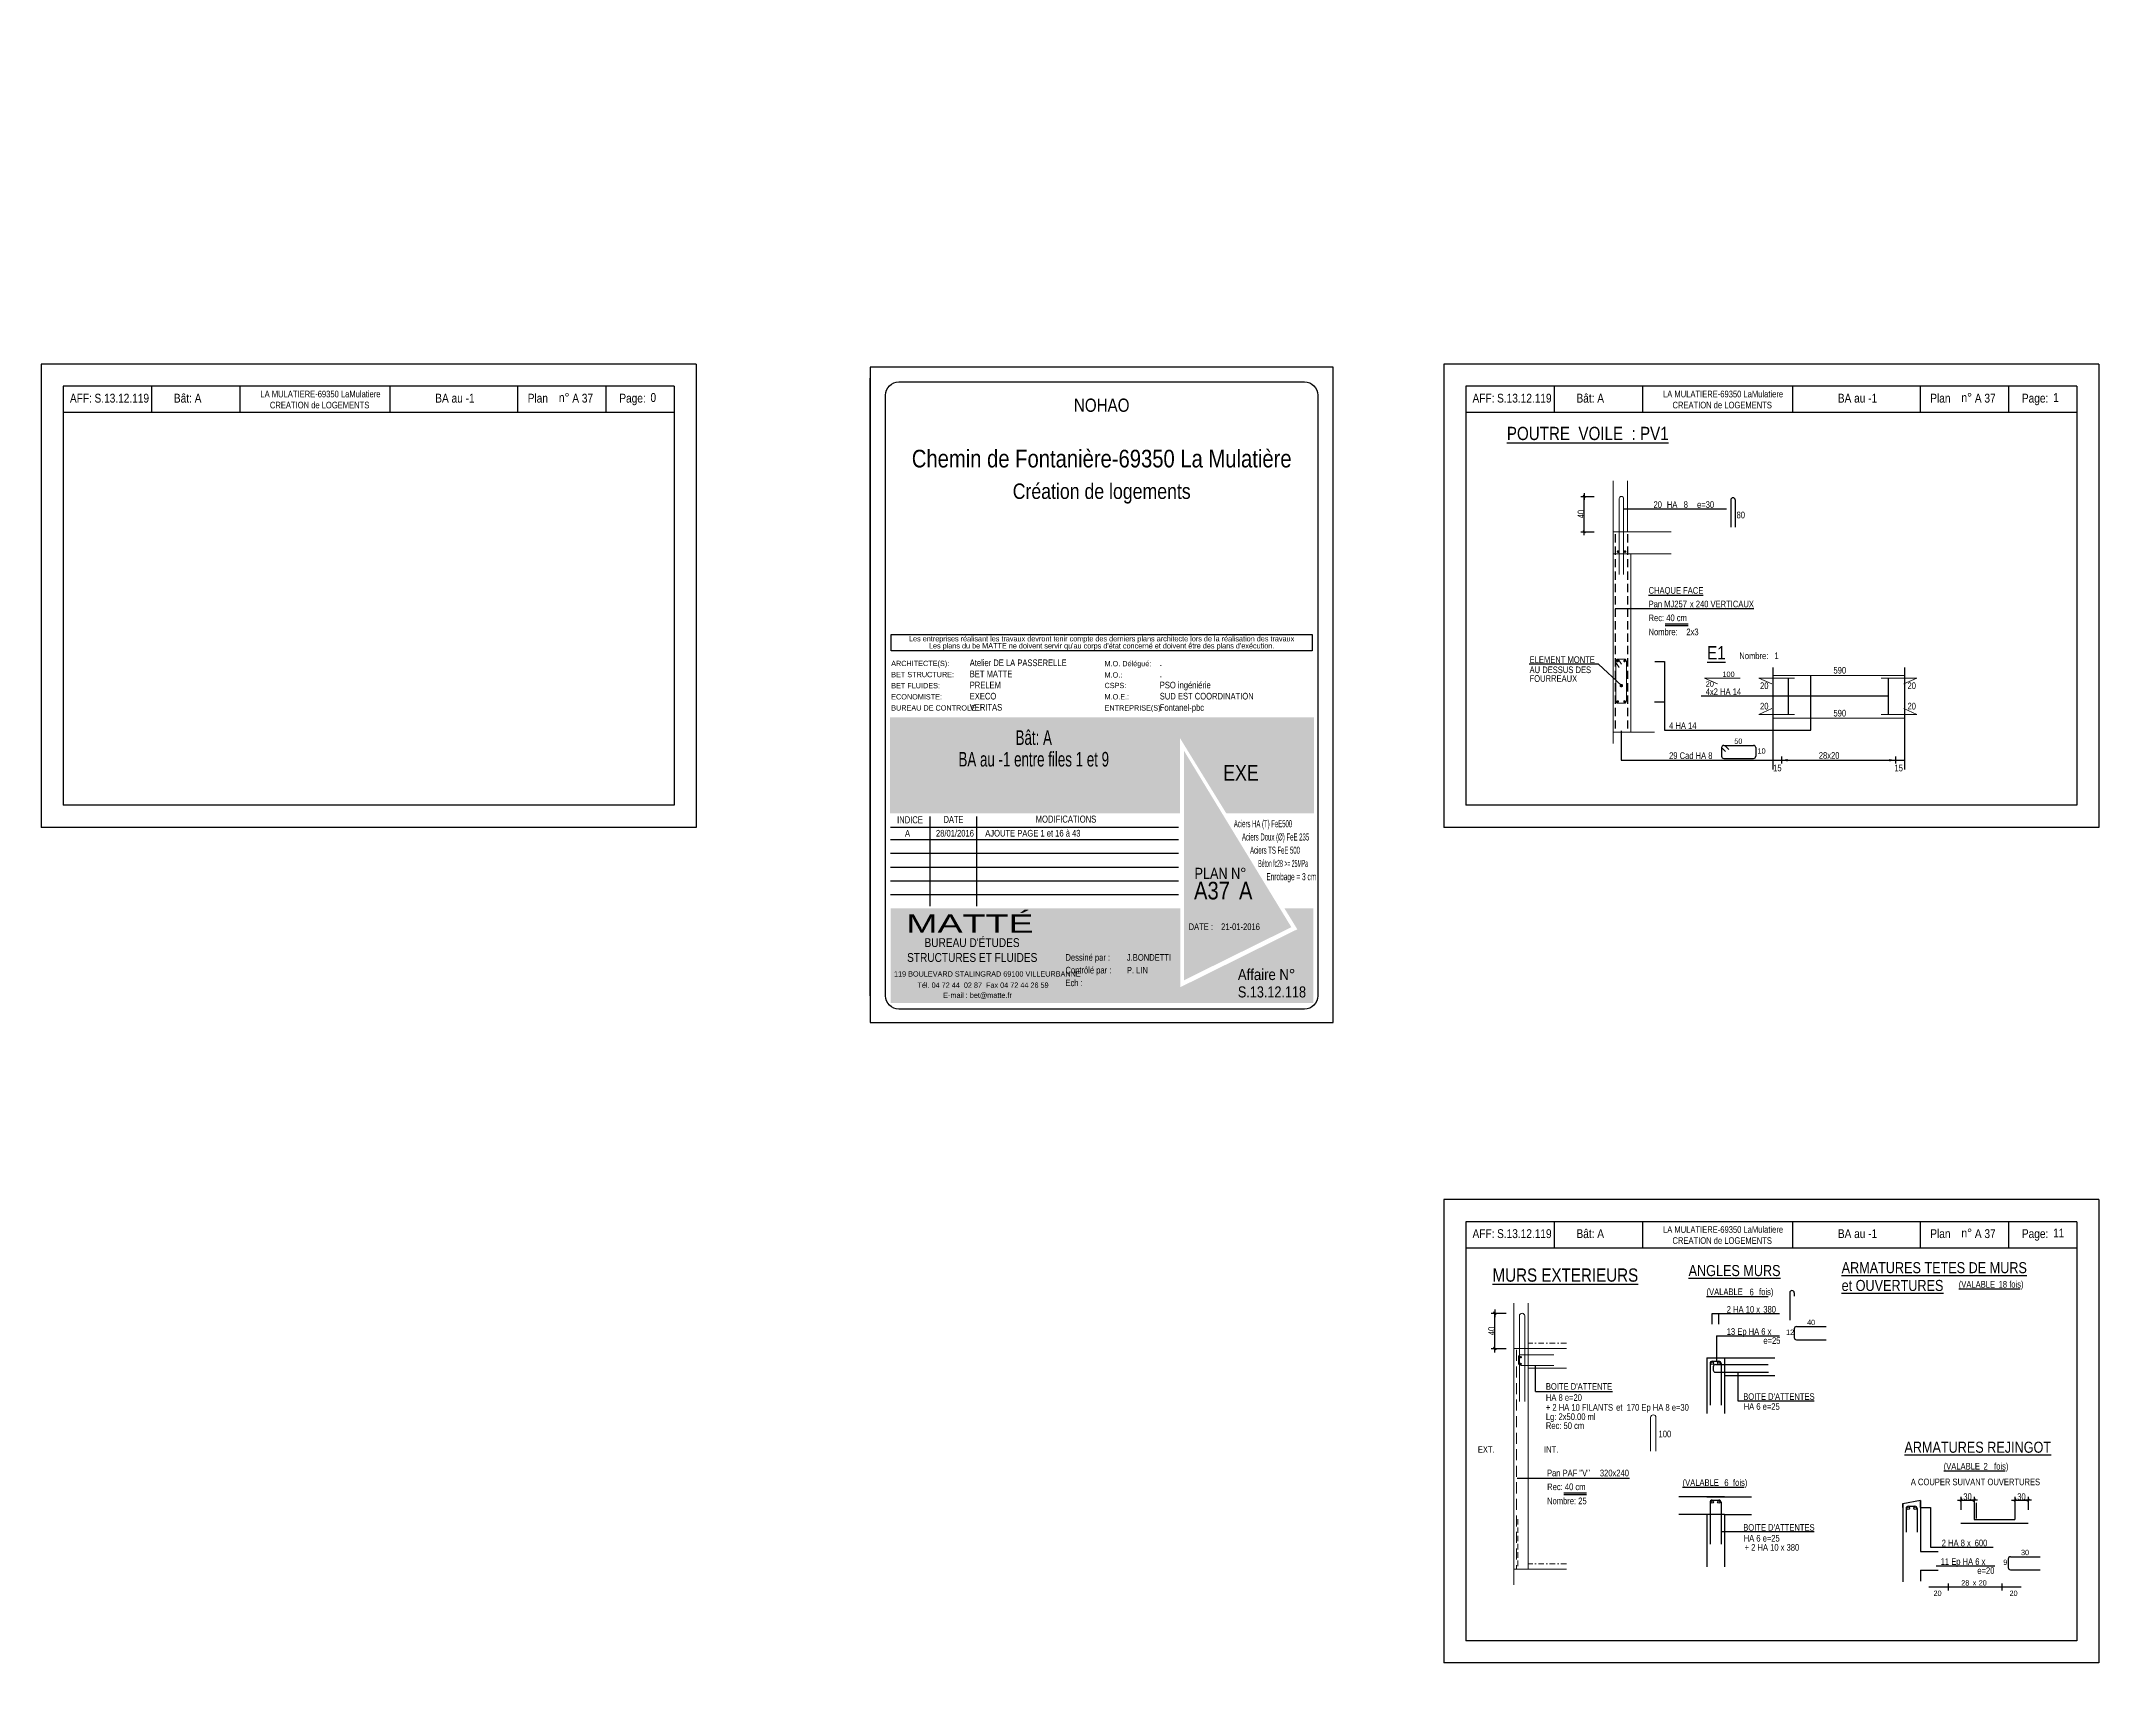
# Model space of a CAD drawing. Header units: metres. Extents: x -9927 to 45032, y -190416 to 12166.
# Drawn here: x -4260 to 405, y -167559 to -163811 of the extents above; entities that cross this region are included whole.
import ezdxf
from ezdxf.enums import TextEntityAlignment as Align

# ---------------------------------------------------------------- set-up
doc = ezdxf.new("R2010")
doc.units = ezdxf.units.M
doc.header["$PDMODE"] = 65
doc.linetypes.add('CACHE2', pattern=[0.1875, 0.125, -0.0625])
doc.linetypes.add('TIRETPT2', pattern=[12.7, 6.35, -3.175, 0, -3.175])
for name, color, linetype in [('01_cartouche', 7, 'Continuous'), ('01_cote_gen', 4, 'Continuous'), ('01_fenetres', 171, 'Continuous'), ('01_linteaux', 3, 'Continuous'), ('01_murs_coup', 5, 'Continuous'), ('01_poch_murs', 251, 'Continuous'), ('01_sem', 42, 'Continuous'), ('01_texte', 230, 'Continuous'), ('AA_COTES', 2, 'Continuous')]:
    doc.layers.add(name, color=color, linetype=linetype)
doc.styles.add('arialstyle', font='ARIALN.TTF')
doc.styles.add('cartouche', font='ARIALN.TTF', dxfattribs={"width": 0.01})
doc.styles.add('cartouche1', font='ARIALN.TTF')
doc.styles.add('STYLE2', font='ARIALN.TTF')
doc.styles.add('stylemattecart', font='ARIALN.TTF')
doc.dimstyles.new('JB25', dxfattribs={"dimscale": 0.1, "dimtxt": 150, "dimasz": 17, "dimexe": 0.1, "dimexo": 0.1, "dimgap": 0.09, "dimtad": 1, "dimdec": 1, "dimlfac": 0.5, "dimdsep": 46, "dimtxsty": 'STYLE2', "dimblk1": 'BOND_G', "dimblk2": 'BOND_D', "dimsah": 1, "dimcen": 1.5, "dimdle": 0.01, "dimse1": 1, "dimse2": 1, "dimclrd": 4, "dimclre": 2, "dimclrt": 5, "dimadec": 0, "dimazin": 0, "dimtfac": 2.333333, "dimtdec": 1, "dimtix": 1, "dimtmove": 2, "dimatfit": 3, "dimldrblk": 'BOND_G', "dimfxl": 1, "dimtolj": 1, "dimtzin": 0, "dimarcsym": 0})
doc.dimstyles.new('JB50', dxfattribs={"dimscale": 0.1, "dimtxt": 150, "dimasz": 15, "dimexe": 0.1, "dimexo": 0.1, "dimgap": 0.09, "dimtad": 1, "dimdec": 1, "dimdsep": 46, "dimtxsty": 'STYLE2', "dimblk1": 'BOND_G', "dimblk2": 'BOND_D', "dimsah": 1, "dimcen": 1.5, "dimdle": 0.01, "dimse1": 1, "dimse2": 1, "dimclrd": 4, "dimclre": 2, "dimclrt": 6, "dimazin": 2, "dimtfac": 2.333333, "dimtdec": 1, "dimtix": 1, "dimtmove": 2, "dimatfit": 3, "dimldrblk": 'BOND_G', "dimfxl": 1, "dimtolj": 1, "dimtzin": 0, "dimarcsym": 0})

# ---------------------------------------------------------------- blocks, each defined once
blk = doc.blocks.new('BOND_G')
at = {"layer": 'AA_COTES', "color": 0}
for p, q in [((5, 0), (-5, 0)), ((1.8, 1.8), (-1.8, -1.8)), ((0, -5), (0, 15))]:
    blk.add_line(p, q, dxfattribs=at)
blk = doc.blocks.new('BOND_D')
at = {"layer": 'AA_COTES', "color": 0}
for p, q in [((5, 0), (-5, 0)), ((-1.8, -1.8), (1.8, 1.8)), ((0, 5), (0, -15))]:
    blk.add_line(p, q, dxfattribs=at)
blk = doc.blocks.new('*D1646')
at = {"layer": '01_texte', "color": 4, "lineweight": -2, "transparency": 16777216}
blk.add_line((215.7, -167117.8), (242.7, -167117.8), dxfattribs=at)
at = {"layer": 'DEFPOINTS', "color": 0, "lineweight": 0, "transparency": 16777216}
for p in [(244.2, -167117.8), (214.2, -167131.5), (244.2, -167131.5)]:
    blk.add_point(p, dxfattribs=at)
at = {"layer": '01_texte', "color": 4, "lineweight": -2, "transparency": 16777216, "xscale": 1.5, "yscale": 1.5, "zscale": 1.5, "rotation": 180}
blk.add_blockref('BOND_G', (214.2, -167117.8), dxfattribs=at)
at = {"layer": '01_texte', "color": 4, "lineweight": -2, "transparency": 16777216, "xscale": 1.5, "yscale": 1.5, "zscale": 1.5}
blk.add_blockref('BOND_D', (244.2, -167117.8), dxfattribs=at)
at = {"layer": '01_texte', "color": 6, "transparency": 16777216, "insert": (229.2, -167110.2), "char_height": 15, "attachment_point": 5, "style": 'STYLE2'}
blk.add_mtext('\\A1;30', dxfattribs=at)
blk = doc.blocks.new('*D1644')
at = {"layer": '01_texte', "color": 4, "lineweight": -2, "transparency": 16777216}
blk.add_line((93.4, -167117.8), (120.4, -167117.8), dxfattribs=at)
at = {"layer": 'DEFPOINTS', "color": 0, "lineweight": 0, "transparency": 16777216}
for p in [(121.9, -167117.8), (91.9, -167143.4), (121.9, -167143.4)]:
    blk.add_point(p, dxfattribs=at)
at = {"layer": '01_texte', "color": 4, "lineweight": -2, "transparency": 16777216, "xscale": 1.5, "yscale": 1.5, "zscale": 1.5, "rotation": 180}
blk.add_blockref('BOND_G', (91.9, -167117.8), dxfattribs=at)
at = {"layer": '01_texte', "color": 4, "lineweight": -2, "transparency": 16777216, "xscale": 1.5, "yscale": 1.5, "zscale": 1.5}
blk.add_blockref('BOND_D', (121.9, -167117.8), dxfattribs=at)
at = {"layer": '01_texte', "color": 6, "transparency": 16777216, "insert": (106.9, -167110.2), "char_height": 15, "attachment_point": 5, "style": 'STYLE2'}
blk.add_mtext('\\A1;30', dxfattribs=at)
blk = doc.blocks.new('*D1645')
at = {"layer": '01_cote_gen', "color": 4, "lineweight": -2, "transparency": 16777216}
blk.add_line((-964.4, -166772.8), (-964.4, -166696.2), dxfattribs=at)
at = {"layer": 'DEFPOINTS', "color": 0, "lineweight": 0, "transparency": 16777216}
for p in [(-964.4, -166694.5), (-902.6, -166694.5), (-905.4, -166774.5)]:
    blk.add_point(p, dxfattribs=at)
at = {"layer": '01_cote_gen', "color": 4, "lineweight": -2, "transparency": 16777216, "xscale": 1.7, "yscale": 1.7, "zscale": 1.7}
for name, p, rotation in [('BOND_D', (-964.4, -166694.5), 90), ('BOND_G', (-964.4, -166774.5), 270)]:
    blk.add_blockref(name, p, dxfattribs=dict(at, rotation=rotation))
at = {"layer": '01_cote_gen', "color": 5, "lineweight": 0, "transparency": 16777216, "insert": (-972.1, -166734.5), "char_height": 15, "attachment_point": 5, "rotation": 90, "style": 'STYLE2'}
blk.add_mtext('\\A1;40', dxfattribs=at)
blk = doc.blocks.new('*D1674')
at = {"layer": '01_poch_murs', "color": 4, "lineweight": -2, "transparency": 16777216}
blk.add_line((-3731, 82.3), (-3704.4, 82.3), dxfattribs=at)
at = {"layer": 'DEFPOINTS', "color": 0, "lineweight": 0, "transparency": 16777216}
for p in [(-3702.7, 82.3), (-3732.7, 0), (-3702.7, -169936.7)]:
    blk.add_point(p, dxfattribs=at)
at = {"layer": '01_poch_murs', "color": 4, "lineweight": -2, "transparency": 16777216, "xscale": 1.7, "yscale": 1.7, "zscale": 1.7, "rotation": 180}
blk.add_blockref('BOND_G', (-3732.7, 82.3), dxfattribs=at)
at = {"layer": '01_poch_murs', "color": 4, "lineweight": -2, "transparency": 16777216, "xscale": 1.7, "yscale": 1.7, "zscale": 1.7}
blk.add_blockref('BOND_D', (-3702.7, 82.3), dxfattribs=at)
at = {"layer": '01_poch_murs', "color": 5, "transparency": 16777216, "insert": (-3717.7, 90), "char_height": 15, "attachment_point": 5, "style": 'STYLE2'}
blk.add_mtext('\\A1;15', dxfattribs=at)
blk = doc.blocks.new('*D1681')
at = {"layer": '01_poch_murs', "color": 4, "lineweight": -2, "transparency": 16777216}
blk.add_line((-184.6, 82.3), (-158, 82.3), dxfattribs=at)
at = {"layer": 'DEFPOINTS', "color": 0, "lineweight": 0, "transparency": 16777216}
for p in [(-156.3, 82.3), (-186.3, 0), (-156.3, -170313.1)]:
    blk.add_point(p, dxfattribs=at)
at = {"layer": '01_poch_murs', "color": 4, "lineweight": -2, "transparency": 16777216, "xscale": 1.7, "yscale": 1.7, "zscale": 1.7, "rotation": 180}
blk.add_blockref('BOND_G', (-186.3, 82.3), dxfattribs=at)
at = {"layer": '01_poch_murs', "color": 4, "lineweight": -2, "transparency": 16777216, "xscale": 1.7, "yscale": 1.7, "zscale": 1.7}
blk.add_blockref('BOND_D', (-156.3, 82.3), dxfattribs=at)
at = {"layer": '01_poch_murs', "color": 5, "transparency": 16777216, "insert": (-171.3, 90), "char_height": 15, "attachment_point": 5, "style": 'STYLE2'}
blk.add_mtext('\\A1;15', dxfattribs=at)
blk = doc.blocks.new('*D1829')
at = {"layer": '01_cote_gen', "color": 4, "lineweight": -2, "ltscale": 0.5, "transparency": 16777216}
blk.add_line((-761.8, -164921.3), (-761.8, -164844.3), dxfattribs=at)
at = {"layer": 'DEFPOINTS', "color": 0, "lineweight": 0, "ltscale": 0.5, "transparency": 16777216}
for p in [(-761.8, -164842.8), (-677.6, -164842.8), (-630.5, -164922.8)]:
    blk.add_point(p, dxfattribs=at)
at = {"layer": '01_cote_gen', "color": 4, "lineweight": -2, "ltscale": 0.5, "transparency": 16777216, "xscale": 1.5, "yscale": 1.5, "zscale": 1.5}
for name, p, rotation in [('BOND_D', (-761.8, -164842.8), 90), ('BOND_G', (-761.8, -164922.8), 270)]:
    blk.add_blockref(name, p, dxfattribs=dict(at, rotation=rotation))
at = {"layer": '01_cote_gen', "color": 6, "lineweight": 0, "ltscale": 0.5, "transparency": 16777216, "insert": (-769.4, -164882.8), "char_height": 15, "attachment_point": 5, "rotation": 90, "style": 'STYLE2'}
blk.add_mtext('\\A1;40', dxfattribs=at)

msp = doc.modelspace()

# ---------------------------------------------------------------- hatches: boundary and pattern name
at = {"layer": '01_cartouche', "linetype": 'Continuous'}
h = msp.add_hatch(color=9, dxfattribs=at)
h.dxf.hatch_style = 2
h.paths.add_polyline_path([(-1374.33, -165343.78), (-2335.58, -165343.78), (-2335.58, -165561.28), (-1678.08, -165561.28), (-1678.08, -165390.96), (-1573.28, -165561.28), (-1374.33, -165561.28)])
h.paths.add_polyline_path([(-2281.75, -165365.03), (-1738.65, -165365.03), (-1738.65, -165536.65), (-2281.75, -165536.65)], flags=24)
h.paths.add_polyline_path([(-1554.68, -165444.27), (-1435.73, -165444.27), (-1435.73, -165426.27), (-1554.68, -165426.27)], flags=24)
h.paths.add_polyline_path([(-1555.44, -165425.36), (-1436.49, -165425.36), (-1436.49, -165407.36), (-1555.44, -165407.36)], flags=24)
h.paths.add_polyline_path([(-1557.01, -165410.16), (-1395.58, -165410.16), (-1395.58, -165382.73), (-1557.01, -165382.73)], flags=24)
h.paths.add_polyline_path([(-1557.01, -165388.22), (-1415.81, -165388.22), (-1415.81, -165360.8), (-1557.01, -165360.8)], flags=24)
h = msp.add_hatch(color=1, dxfattribs=at)
h.dxf.hatch_style = 2
h.paths.add_polyline_path([(-1669.19, -165419.42), (-1669.19, -165939.56), (-1425.86, -165819.28)])
h.paths.add_polyline_path([(-1649.64, -165770.74), (-1521.58, -165769.69), (-1521.9, -165731.57), (-1649.96, -165732.63)], flags=24)
h.paths.add_polyline_path([(-1657.31, -165832.56), (-1400.92, -165831.25), (-1401.24, -165769.99), (-1657.62, -165771.3)], flags=9)
h = msp.add_hatch(color=8, dxfattribs=at)
h.dxf.hatch_style = 2
h.paths.add_polyline_path([(-1375.75, -165776.59), (-1441.46, -165776.59), (-1412.37, -165824.01), (-1677.87, -165955.5), (-1677.87, -165776.59), (-2334.18, -165776.59), (-2334.18, -165991.45), (-1375.75, -165991.45)])
h.paths.add_polyline_path([(-1532.82, -165945.98), (-1390.72, -165945.98), (-1390.72, -165907.23), (-1532.82, -165907.23)], flags=24)
h.paths.add_polyline_path([(-2330.06, -165834.06), (-1968.57, -165834.06), (-1968.57, -165988.07), (-2330.06, -165988.07)], flags=24)
h.paths.add_polyline_path([(-2309.04, -165841.76), (-1765.75, -165841.76), (-1765.75, -165780.26), (-2309.04, -165780.26)], flags=24)
h.paths.add_polyline_path([(-1890.71, -165899.59), (-1835.56, -165899.59), (-1835.56, -165868.68), (-1890.71, -165868.68)], flags=24)
h.paths.add_polyline_path([(-1533.96, -165984.79), (-1387.39, -165984.79), (-1387.39, -165946.5), (-1533.96, -165946.5)], flags=24)
h.paths.add_polyline_path([(-1787.84, -165980.08), (-1733.14, -165980.08), (-1733.14, -165949.17), (-1787.84, -165949.17)], flags=24)
h.paths.add_polyline_path([(-1789.56, -165942.45), (-1734.86, -165942.45), (-1734.86, -165911.54), (-1789.56, -165911.54)], flags=24)
h.paths.add_polyline_path([(-1888.52, -165979.8), (-1829.67, -165979.8), (-1829.67, -165948.89), (-1888.52, -165948.89)], flags=24)
h.paths.add_polyline_path([(-1881.33, -165941.43), (-1829.11, -165941.43), (-1829.11, -165910.52), (-1881.33, -165910.52)], flags=24)
h.paths.add_polyline_path([(-1790.68, -165862.61), (-1739.02, -165862.61), (-1739.02, -165831.7), (-1790.68, -165831.7)], flags=24)
h.paths.add_polyline_path([(-1878.38, -165860.11), (-1831.43, -165860.11), (-1831.43, -165829.2), (-1878.38, -165829.2)], flags=24)
h.paths.add_polyline_path([(-1893.06, -165821.28), (-1830.04, -165821.28), (-1830.04, -165790.37), (-1893.06, -165790.37)], flags=8)
h.paths.add_polyline_path([(-1789.35, -165822.08), (-1742.07, -165822.08), (-1742.07, -165791.17), (-1789.35, -165791.17)], flags=24)
h.paths.add_polyline_path([(-1788.41, -165901.66), (-1736.18, -165901.66), (-1736.18, -165870.75), (-1788.41, -165870.75)], flags=24)

# ---------------------------------------------------------------- linework, layer by layer
at = {"layer": '01_cartouche', "color": 254, "linetype": 'Continuous'}
for p, q in [((-2245.43, -165568.49), (-2245.43, -165771.9)), ((-2139.83, -165568.49), (-2139.83, -165771.9)), ((-2334.33, -165592.79), (-1681.75, -165592.79)), ((-2334.33, -165620.68), (-1681.75, -165620.68)), ((-2334.33, -165651.79), (-1681.75, -165651.79)), ((-2334.33, -165682.89), (-1681.75, -165682.89)), ((-2334.33, -165714), (-1681.75, -165714)), ((-2334.33, -165745.1), (-1681.75, -165745.1))]:
    msp.add_line(p, q, dxfattribs=at)
at = {"layer": '01_cartouche', "linetype": 'Continuous'}
msp.add_lwpolyline([(-1330.76, -166035.1), (-1330.76, -164550.1), (-2380.76, -164550.1), (-2380.76, -166035.1)], close=True, dxfattribs=at)
at = {"layer": '01_cartouche', "color": 7, "linetype": 'Continuous'}
msp.add_lwpolyline([(-1365.76, -165975.1, -0.4142136), (-1395.76, -166005.1), (-2315.76, -166005.1, -0.4142136), (-2345.76, -165975.1), (-2345.76, -164613.1, -0.4142136), (-2315.76, -164583.1), (-1395.76, -164583.1, -0.4142136), (-1365.76, -164613.1), (-1365.76, -165975.1)], format="xyb", dxfattribs=at)
at = {"layer": '01_cartouche', "color": 7}
msp.add_lwpolyline([(-1378.83, -165192.82), (-2332.92, -165192.82), (-2332.92, -165155.78), (-1378.83, -165155.78)], close=True, dxfattribs=at)
at = {"layer": '01_cote_gen', "color": 2, "linetype": 'CACHE2', "lineweight": 0, "ltscale": 100}
msp.add_line((-912.09, -167161.12), (-912.09, -167274.53), dxfattribs=at)
at = {"layer": '01_fenetres', "ltscale": 30}
for p, q in [((-4209.76, -164592.94), (-4209.76, -165542.94)), ((-4209.76, -164592.94), (-4209.76, -165542.94)), ((-4209.76, -164592.94), (-4209.76, -165542.94)), ((-2824.76, -164592.94), (-4209.76, -164592.94)), ((-4009.76, -164592.94), (-4009.76, -164652.94)), ((-3809.37, -164592.94), (-3809.37, -164652.94)), ((-3469.19, -164592.94), (-3469.19, -164652.94)), ((-3178.89, -164652.94), (-3178.89, -164592.94)), ((-2978.89, -164652.94), (-2978.89, -164592.94)), ((-2824.76, -164592.94), (-2824.76, -165542.94)), ((-1030.44, -164592.94), (-1030.44, -165542.94)), ((-1030.44, -164592.94), (-1030.44, -165542.94)), ((-1030.44, -164592.94), (-1030.44, -165542.94)), ((354.56, -164592.94), (-1030.44, -164592.94)), ((-830.44, -164592.94), (-830.44, -164652.94)), ((-630.05, -164592.94), (-630.05, -164652.94)), ((-289.88, -164592.94), (-289.88, -164652.94)), ((0.42, -164652.94), (0.42, -164592.94)), ((200.42, -164652.94), (200.42, -164592.94)), ((354.56, -164592.94), (354.56, -165542.94)), ((-2824.76, -164652.94), (-4209.76, -164652.94)), ((354.56, -164652.94), (-1030.44, -164652.94)), ((-2824.76, -165542.94), (-4209.76, -165542.94)), ((354.56, -165542.94), (-1030.44, -165542.94)), ((-1030.44, -166486.81), (-1030.44, -167436.81)), ((-1030.44, -166486.81), (-1030.44, -167436.81)), ((-1030.44, -166486.81), (-1030.44, -167436.81)), ((354.56, -166486.81), (-1030.44, -166486.81)), ((-830.44, -166486.81), (-830.44, -166546.81)), ((-630.05, -166486.81), (-630.05, -166546.81)), ((-289.88, -166486.81), (-289.88, -166546.81)), ((0.42, -166546.81), (0.42, -166486.81)), ((200.42, -166546.81), (200.42, -166486.81)), ((354.56, -166486.81), (354.56, -167436.81)), ((354.56, -166546.81), (-1030.44, -166546.81)), ((354.56, -167436.81), (-1030.44, -167436.81))]:
    msp.add_line(p, q, dxfattribs=at)
at = {"layer": '01_linteaux', "linetype": 'Continuous'}
for p, q in [((-429.66, -164850.69), (-429.66, -164912.87)), ((-419.66, -164850.69), (-419.66, -164912.87)), ((-450.75, -165412.28), (-450.75, -165431.89)), ((-450.75, -165412.28), (-441.75, -165421.27)), ((-445.75, -165407.28), (-378.17, -165407.28)), ((-445.75, -165436.89), (-378.17, -165436.89)), ((-443.56, -165407.28), (-434.55, -165416.27)), ((-373.17, -165412.28), (-373.17, -165431.89)), ((-296.03, -166648.05), (-296.03, -166710.22)), ((-286.03, -166648.05), (-286.03, -166655.46)), ((-285.91, -166729.77), (-285.91, -166749.39)), ((-280.91, -166724.77), (-213.33, -166724.77)), ((-484.36, -166795.62), (-484.36, -166921.32)), ((-484.36, -166795.62), (-329.92, -166795.62)), ((-444.36, -166795.62), (-444.36, -166921.32)), ((-280.91, -166754.39), (-213.33, -166754.39)), ((-476.86, -166808.12), (-476.86, -166903.12)), ((-471.86, -166803.12), (-456.86, -166803.12)), ((-469.36, -166815.88), (-469.36, -166823.12)), ((-464.36, -166810.88), (-345.3, -166810.88)), ((-464.36, -166828.12), (-344.36, -166828.12)), ((-451.86, -166808.12), (-451.86, -166903.12)), ((-444.36, -166835.62), (-329.92, -166835.62)), ((-444.36, -167110.32), (-547.79, -167110.32)), ((-484.36, -167110.32), (-382.63, -167110.32)), ((-471.86, -167117.82), (-456.86, -167117.82)), ((-444.36, -167150.32), (-547.79, -167150.32)), ((-484.36, -167150.32), (-484.36, -167268.88)), ((-476.86, -167122.82), (-476.86, -167217.82)), ((-451.86, -167122.82), (-451.86, -167217.82)), ((-444.36, -167150.32), (-444.36, -167268.88)), ((-444.36, -167150.32), (-382.63, -167150.32))]:
    msp.add_line(p, q, dxfattribs=at)
for centre in [(-472.19, -166807.44), (-456.52, -166807.44), (-472.19, -167122.14), (-456.52, -167122.14)]:
    msp.add_circle(centre, 3, dxfattribs=at)
for centre, start, end in [((-424.66, -164850.69), 0, 180), ((-445.75, -165412.28), 90, 180), ((-445.75, -165431.89), 180, 270), ((-378.17, -165412.28), 0, 90), ((-378.17, -165431.89), 270, 0), ((-291.03, -166648.05), 90, 180), ((-291.03, -166648.05), 0, 90), ((-280.91, -166729.77), 90, 180), ((-280.91, -166749.39), 180, 270), ((-471.86, -166808.12), 90, 180), ((-464.36, -166815.88), 90, 180), ((-464.36, -166823.12), 180, 270), ((-456.86, -166808.12), 0, 90), ((-471.86, -167122.82), 90, 180), ((-456.86, -167122.82), 0, 90)]:
    msp.add_arc(centre, 5, start, end, dxfattribs=at)
at = {"layer": '01_murs_coup', "linetype": 'Continuous', "lineweight": 5}
for p, q in [((-696.21, -165376.84), (-696.21, -164807.21)), ((-664.21, -164922.84), (-664.21, -164807.21)), ((-696.21, -164922.84), (-564.88, -164922.84)), ((-696.21, -164972.84), (-564.88, -164972.84)), ((-656.21, -165376.84), (-656.21, -164972.84)), ((-696.21, -165376.84), (-602.59, -165376.84)), ((-696.21, -165376.84), (-696.21, -165402.64))]:
    msp.add_line(p, q, dxfattribs=at)
at = {"layer": '01_sem', "color": 2, "lineweight": 0, "ltscale": 7}
for p, q in [((-682.57, -164847.84), (-682.57, -165019.89)), ((-672.57, -164847.84), (-672.57, -165019.89)), ((-690.21, -165216.5), (-690.21, -165306.5)), ((-690.21, -165219.28), (-682.85, -165230.48)), ((-685.21, -165211.5), (-671.21, -165211.5)), ((-685.21, -165211.5), (-677.85, -165222.7)), ((-666.21, -165216.5), (-666.21, -165306.5)), ((-489, -165254.6), (-408.15, -165254.6)), ((-489, -165254.6), (-459.68, -165267.94)), ((-365.98, -165254.6), (-285.13, -165254.6)), ((-365.98, -165254.6), (-336.66, -165267.94)), ((-334.33, -165248.62), (-35.66, -165248.62)), ((-7.85, -165254.6), (-88.71, -165254.6)), ((-7.85, -165254.6), (-37.18, -165267.94)), ((-685.21, -165311.5), (-671.21, -165311.5)), ((-365.98, -165337.15), (-336.66, -165323.81)), ((-365.98, -165337.15), (-285.13, -165337.15)), ((-334.33, -165345.79), (-35.66, -165345.79)), ((-7.85, -165337.15), (-88.71, -165337.15)), ((-7.85, -165337.15), (-37.18, -165323.81)), ((-921.38, -166671.38), (-921.38, -167310.19)), ((-908.83, -166700.53), (-908.83, -166894.54)), ((-896.83, -166700.53), (-896.83, -166894.53)), ((-889.38, -166671.38), (-889.38, -166774.53)), ((-802.2, -166774.53), (-921.38, -166774.53)), ((-911.19, -166794.53), (-911.19, -166806.53)), ((-905.19, -166788.53), (-831.19, -166788.53)), ((-889.38, -166774.53), (-889.38, -167274.53)), ((-905.19, -166812.53), (-831.19, -166812.53)), ((-802.04, -166818.53), (-889.22, -166818.53)), ((-611.38, -166930.7), (-611.38, -167006.87)), ((-599.38, -166930.7), (-599.38, -167006.86)), ((-802.2, -167274.53), (-921.38, -167274.53))]:
    msp.add_line(p, q, dxfattribs=at)
at = {"layer": '01_sem', "color": 5, "linetype": 'CACHE2', "lineweight": 0, "ltscale": 200}
msp.add_line((-915.38, -166777.62), (-915.38, -167274.53), dxfattribs=at)
at = {"layer": '01_sem', "color": 2, "linetype": 'TIRETPT2', "lineweight": 0, "ltscale": 2}
for p, q in [((-802.2, -166762.53), (-889.38, -166762.53)), ((-802.2, -167262.53), (-889.38, -167262.53))]:
    msp.add_line(p, q, dxfattribs=at)
at = {"layer": '01_sem', "color": 2, "lineweight": 0, "ltscale": 7, "flags": 128}
for points, const_width in [([(-686.7, -164967.84, 1), (-683.7, -164967.84, 1)], 3), ([(-671.06, -164967.84, 1), (-668.06, -164967.84, 1)], 3), ([(-687.69, -165215.8, 1), (-684.69, -165215.8, 1)], 3), ([(-672.05, -165215.8, 1), (-669.05, -165215.8, 1)], 3), ([(-687.69, -165307.65, 1), (-684.69, -165307.65, 1)], 3), ([(-672.05, -165307.65, 1), (-669.05, -165307.65, 1)], 3), ([(-906.92, -166793.85, 1), (-904.42, -166793.85, 1)], 2.5), ([(-906.99, -166809.18, 1), (-904.49, -166809.18, 1)], 2.5)]:
    msp.add_lwpolyline(points, format="xyb", close=True, dxfattribs=dict(at, const_width=const_width))
at = {"layer": '01_sem', "color": 2, "lineweight": 0, "ltscale": 7}
for centre, radius, start, end in [((-677.57, -164847.84), 5, 0, 180), ((-685.21, -165216.5), 5, 90, 180), ((-671.21, -165216.5), 5, 0, 90), ((-685.21, -165306.5), 5, 180, 270), ((-671.21, -165306.5), 5, 270, 0), ((-902.83, -166700.53), 6, 90, 180), ((-902.83, -166700.53), 6, 0, 90), ((-905.19, -166794.53), 6, 90, 180), ((-905.19, -166806.53), 6, 180, 270), ((-605.38, -166930.7), 6, 90, 180), ((-605.38, -166930.7), 6, 0, 90)]:
    msp.add_arc(centre, radius, start, end, dxfattribs=at)
at = {"layer": '01_texte', "ltscale": 30}
for p, q in [((-4259.76, -164542.94), (-4259.76, -165592.94)), ((-2774.76, -164542.94), (-4259.76, -164542.94)), ((-2774.76, -164542.94), (-2774.76, -165592.94)), ((-1080.44, -164542.94), (-1080.44, -165592.94)), ((404.56, -164542.94), (-1080.44, -164542.94)), ((404.56, -164542.94), (404.56, -165592.94)), ((-672.57, -164871.3), (-439.8, -164871.3)), ((-601.73, -165216.77), (-579.66, -165216.77)), ((-579.66, -165216.77), (-579.66, -165372.89)), ((-334.33, -165230.68), (-334.33, -165461.9)), ((-299.88, -165254.6), (-299.88, -165337.15)), ((-248.11, -165372.89), (-248.11, -165248.62)), ((-72.74, -165254.6), (-72.74, -165337.15)), ((-35.66, -165230.68), (-35.66, -165461.9)), ((-72.74, -165295.87), (-496.57, -165295.87)), ((-579.66, -165308.97), (-602.74, -165308.97)), ((-678.21, -165374.39), (-678.21, -165440.75)), ((-579.66, -165372.89), (-248.11, -165372.89)), ((-678.21, -165440.75), (-35.66, -165440.75)), ((-314.61, -165432.69), (-314.61, -165448.33)), ((-56.75, -165432.69), (-56.75, -165448.33)), ((-2774.76, -165592.94), (-4259.76, -165592.94)), ((404.56, -165592.94), (-1080.44, -165592.94)), ((-1080.44, -166436.81), (-1080.44, -167486.81)), ((404.56, -166436.81), (-1080.44, -166436.81)), ((404.56, -166436.81), (404.56, -167486.81)), ((404.56, -167486.81), (-1080.44, -167486.81))]:
    msp.add_line(p, q, dxfattribs=at)
at = {"layer": '01_texte'}
for p, q in [((-2380.76, -164614.64), (-2380.76, -164574.64)), ((-2380.76, -164654.64), (-2380.76, -164614.64)), ((-2380.76, -164694.64), (-2380.76, -164654.64)), ((-2380.76, -164734.64), (-2380.76, -164694.64)), ((-2380.76, -164774.64), (-2380.76, -164734.64)), ((-2380.76, -164814.64), (-2380.76, -164774.64)), ((-2380.76, -164854.64), (-2380.76, -164814.64)), ((-2380.76, -164894.64), (-2380.76, -164854.64)), ((-2380.76, -164934.64), (-2380.76, -164894.64)), ((-2380.76, -164974.64), (-2380.76, -164934.64)), ((-2380.76, -165014.64), (-2380.76, -164974.64)), ((-2380.76, -165054.64), (-2380.76, -165014.64)), ((-2380.76, -165094.64), (-2380.76, -165054.64)), ((-2380.76, -165134.64), (-2380.76, -165094.64)), ((-377.22, -165097.32), (-692.21, -165097.32)), ((-2380.76, -165174.64), (-2380.76, -165134.64)), ((-526.73, -165132.51), (-578.49, -165132.51)), ((-526.73, -165135.82), (-578.49, -165135.82)), ((-2380.76, -165214.64), (-2380.76, -165174.64)), ((-2380.76, -165254.64), (-2380.76, -165214.64)), ((-2380.76, -165294.64), (-2380.76, -165254.64)), ((-729.25, -165223.35), (-886.56, -165223.35)), ((-677.84, -165271.63), (-729.25, -165223.35)), ((-2380.76, -165334.64), (-2380.76, -165294.64)), ((-2380.76, -165374.64), (-2380.76, -165334.64)), ((-2380.76, -165414.64), (-2380.76, -165374.64)), ((-2380.76, -165454.64), (-2380.76, -165414.64)), ((-2380.76, -165494.64), (-2380.76, -165454.64)), ((-2380.76, -165534.64), (-2380.76, -165494.64)), ((-2380.76, -165574.64), (-2380.76, -165534.64)), ((-2380.76, -165614.64), (-2380.76, -165574.64)), ((-2380.76, -165654.64), (-2380.76, -165614.64)), ((-2380.76, -165694.64), (-2380.76, -165654.64)), ((-2380.76, -165734.64), (-2380.76, -165694.64)), ((-2380.76, -165774.64), (-2380.76, -165734.64)), ((-2380.76, -165974.64), (-2380.76, -165774.64)), ((-472.07, -166719.12), (-472.07, -166695.07)), ((-472.07, -166695.07), (-319.1, -166695.07)), ((-456.66, -166719.12), (-456.66, -166695.07)), ((-462.48, -166745.37), (-319.1, -166745.37)), ((-462.48, -166745.37), (-462.48, -166803.12)), ((-872.62, -166871.7), (-872.62, -166812.53)), ((-413.63, -166828.12), (-413.63, -166892.81)), ((-872.62, -166871.7), (-697.84, -166871.7)), ((-413.63, -166892.81), (-240.54, -166892.81)), ((-913.82, -167068.15), (-659.31, -167068.15)), ((-756.61, -167102.34), (-808.37, -167102.34)), ((-756.61, -167105.64), (-808.37, -167105.64)), ((0.22, -167119.2), (-39.78, -167126.17)), ((0.22, -167119.2), (0.22, -167234.77)), ((0.22, -167135), (0.22, -167119.2)), ((-39.78, -167125.88), (-39.78, -167303.09)), ((-39.78, -167135), (-39.78, -167125.88)), ((-32.28, -167136.91), (-32.28, -167190.9)), ((-27.28, -167131.91), (-12.28, -167131.91)), ((-7.28, -167136.91), (-7.28, -167190.9)), ((0.22, -167135), (22.83, -167135)), ((22.83, -167135), (22.83, -167224.63)), ((121.87, -167131.52), (121.87, -167161.94)), ((121.87, -167161.94), (214.18, -167161.94)), ((127.1, -167159.52), (127.1, -167123.83)), ((214.18, -167131.52), (214.18, -167161.94)), ((-451.86, -167189.38), (-240.54, -167189.38)), ((91.87, -167169.89), (244.18, -167169.89)), ((0.22, -167234.77), (40.22, -167234.77)), ((22.83, -167224.63), (165.02, -167224.63)), ((199.08, -167251.21), (199.08, -167270.82)), ((204.08, -167246.21), (271.66, -167246.21)), ((0.22, -167276.77), (40.22, -167276.77)), ((0.22, -167276.77), (0.22, -167301.53)), ((35.43, -167266.81), (168.64, -167266.81)), ((62.94, -167306.62), (62.94, -167322.57)), ((184.93, -167306.62), (184.93, -167322.57)), ((204.08, -167275.82), (271.66, -167275.82)), ((19.12, -167314.76), (228.76, -167314.76))]:
    msp.add_line(p, q, dxfattribs=at)
at = {"layer": '01_texte', "linetype": 'CACHE2', "ltscale": 150}
for p, q in [((-692.21, -164928.53), (-692.21, -165376.84)), ((-664.21, -164928.53), (-664.21, -165376.84))]:
    msp.add_line(p, q, dxfattribs=at)
at = {"layer": '01_texte', "const_width": 4, "flags": 128}
msp.add_lwpolyline([(-679.84, -165271.63, 1), (-675.84, -165271.63, 1)], format="xyb", close=True, dxfattribs=at)
at = {"layer": '01_texte'}
for centre in [(-27.62, -167136.23), (-11.94, -167136.23)]:
    msp.add_circle(centre, 3, dxfattribs=at)
for centre, start, end in [((-27.28, -167136.91), 90, 180), ((-12.28, -167136.91), 0, 90), ((204.08, -167251.21), 90, 180), ((204.08, -167270.82), 180, 270)]:
    msp.add_arc(centre, 5, start, end, dxfattribs=at)
at = {"layer": '01_texte', "ltscale": 30}
for points in [[(-314.61, -165440.75), (-300.79, -165438), (-300.79, -165440.75)], [(-314.61, -165440.75), (-300.79, -165443.51), (-300.79, -165440.75)], [(-56.75, -165440.75), (-70.57, -165438), (-70.57, -165440.75)], [(-56.75, -165440.75), (-70.57, -165443.51), (-70.57, -165440.75)]]:
    msp.add_solid(points, dxfattribs=at)
at = {"layer": '01_texte'}
msp.add_solid([(127.1, -167159.52), (127.1, -167123.83), (132.92, -167123.97), (127.1, -167159.52)], dxfattribs=at)

# ---------------------------------------------------------------- texts
at = {"layer": '01_cartouche', "color": 7}
for s, height, style, p in [('NOHAO', 30, 'stylemattecart', (-1855.76, -164635.98)), ('Chemin de Fontanière-69350 La Mulatière', 40, 'arialstyle', (-1855.76, -164755.97)), ('Création de logements', 35, 'arialstyle', (-1855.76, -164835.09))]:
    msp.add_text(s, height=height, dxfattribs=dict(at, style=style)).set_placement(p, align=Align.MIDDLE)
at = {"layer": '01_cartouche', "color": 7, "style": 'stylemattecart'}
for s, p in [('Les entreprises réalisant les travaux devront tenir compte des derniers plans architecte lors de la réalisation des travaux', (-1855.87, -165165.35)), ("Les plans du be MATTE ne doivent servir qu'au corps d'état concerné et doivent être des plans d'exécution.", (-1855.87, -165181.39))]:
    msp.add_text(s, height=12, dxfattribs=at).set_placement(p, align=Align.MIDDLE_CENTER)
at = {"layer": '01_cartouche', "color": 252}
for s, style, p in [('ARCHITECTE(S):', 'cartouche', (-2332.92, -165227.38)), ('BET STRUCTURE:', 'cartouche', (-2332.92, -165252.6)), ('M.O. Délégué:', 'cartouche1', (-1849.28, -165227.85)), ('M.O.:', 'cartouche1', (-1849.28, -165253.52)), ('BET FLUIDES:', 'cartouche', (-2332.92, -165277.81)), ('ECONOMISTE:', 'cartouche', (-2332.92, -165303.02)), ('CSPS:', 'cartouche1', (-1849.28, -165277.35)), ('M.O.E.:', 'cartouche1', (-1849.28, -165303.02)), ('BUREAU DE CONTROLE:', 'cartouche', (-2332.92, -165328.23)), ('ENTREPRISE(S):', 'cartouche1', (-1849.28, -165328.23))]:
    msp.add_text(s, height=12, dxfattribs=dict(at, style=style)).set_placement(p)
at = {"layer": '01_cartouche', "color": 7}
for s, height, style, p in [('Atelier DE LA PASSERELLE', 15, 'cartouche1', (-2154.88, -165227.47)), ('BET MATTE', 15, 'cartouche1', (-2154.88, -165252.69)), ('.', 15, 'cartouche1', (-1724.05, -165227.47)), ('.', 15, 'cartouche1', (-1724.05, -165252.69)), ('PRELEM', 15, 'cartouche1', (-2154.88, -165277.9)), ('EXECO', 15, 'cartouche1', (-2154.88, -165303.11)), ('SUD EST COORDINATION', 15, 'cartouche1', (-1724.05, -165303.11)), ('PSO ingéniérie', 15, 'cartouche1', (-1724.05, -165277.9)), ('VERITAS', 15, 'cartouche1', (-2154.88, -165328.32)), ('Fontanel-pbc', 15, 'cartouche1', (-1724.05, -165328.85)), ('EXE', 35, 'stylemattecart', (-1580.29, -165486.88)), ('A', 15, 'cartouche1', (-2301.64, -165613.77)), ('28/01/2016', 15, 'cartouche1', (-2231.42, -165613.77)), ('AJOUTE PAGE 1 et 16 à 43', 15, 'cartouche1', (-2119.7, -165613.77)), ('Contrôlé par :', 15, 'cartouche', (-1937.9, -165924.15)), ('Dessiné par :', 15, 'cartouche', (-1937.9, -165895.35)), ('J.BONDETTI', 15, 'cartouche', (-1798.67, -165895.35)), ('P. LIN', 15, 'cartouche', (-1798.67, -165924.15)), ('119 BOULEVARD STALINGRAD 69100 VILLEURBANNE', 12, 'arialstyle', (-2326.53, -165931.26)), ('Tél. 04 72 44  02 87  Fax 04 72 44 26 59', 12, 'arialstyle', (-2273.4, -165956.66)), ('Ech :  ', 15, 'cartouche', (-1937.9, -165952.95)), ('S.13.12.118', 25, 'stylemattecart', (-1547.03, -165978.52)), ('E-mail : bet@matte.fr', 12, 'arialstyle', (-2215, -165979.54))]:
    msp.add_text(s, height=height, dxfattribs=dict(at, style=style)).set_placement(p)
at = {"layer": '01_cartouche', "color": 7, "style": 'stylemattecart', "width": 0.8}
for s, p in [('Bât: A', (-2009.73, -165388.83)), ('BA au -1 entre files 1 et 9', (-2009.73, -165437.88))]:
    msp.add_text(s, height=33, dxfattribs=at).set_placement(p, align=Align.MIDDLE)
at = {"layer": '01_cartouche', "color": 7}
for s, height, style, width, p, p2 in [('INDICE', 16, 'arialstyle', 0.941138, (-2319.48, -165583.82), (-2261.03, -165583.82)), ('DATE', 16, 'arialstyle', 0.922192, (-2214.16, -165583.1), (-2169.09, -165583.1)), ('MODIFICATIONS', 16, 'arialstyle', 0.943218, (-2005.42, -165582.3), (-1868.07, -165582.3)), ('Aciers HA (T) FeE500', 16, 'arialstyle', 0.736706, (-1556.12, -165592.77), (-1424.06, -165592.77)), ('Aciers Doux (Ø) FeE 235', 16, 'arialstyle', 0.743781, (-1537.72, -165622.77), (-1385.42, -165622.77)), ('Aciers TS FeE 500', 16, 'arialstyle', 0.734281, (-1519.31, -165652.77), (-1406.35, -165652.77)), ('Béton fc28 >= 25MPa', 16, 'arialstyle', 0.636983, (-1500.91, -165682.77), (-1387.95, -165682.77)), ('Enrobage = 3 cm', 16, 'arialstyle', 0.806177, (-1482.5, -165712.77), (-1369.54, -165712.77)), ('Affaire N°', 25, 'stylemattecart', 1.037116, (-1547.03, -165939.11), (-1417, -165939.11))]:
    msp.add_text(s, height=height, dxfattribs=dict(at, style=style, width=width)).set_placement(p, p2, align=Align.FIT)
at = {"layer": '01_cartouche', "color": 255}
for s, height, style, p in [('A37', 40, 'arialstyle', (-1646.54, -165756.36)), ('PLAN N°', 25, 'arialstyle', (-1645.19, -165709.7)), ('A', 40, 'arialstyle', (-1544.57, -165756.36)), ('DATE :', 15, 'cartouche', (-1658.78, -165825.74)), ('21-01-2016', 15, 'arialstyle', (-1585, -165825.74)), ("BUREAU D'ÉTUDES", 20, 'arialstyle', (-2257.39, -165864.24)), ('STRUCTURES ET FLUIDES', 20, 'arialstyle', (-2296.87, -165897.93))]:
    msp.add_text(s, height=height, dxfattribs=dict(at, style=style)).set_placement(p)
at = {"layer": '01_cartouche', "color": 255, "style": 'arialstyle', "width": 1.812358}
msp.add_text('MATTÉ', height=41, dxfattribs=at).set_placement((-2298.79, -165831.51), (-2010.33, -165831.51), align=Align.FIT)
at = {"layer": '01_texte', "style": 'STYLE2'}
for s, height, p in [('LA MULATIERE-69350 LaMulatiere', 15, (-3762.67, -164618.23)), ('LA MULATIERE-69350 LaMulatiere', 15, (-583.35, -164618.23)), ('AFF:', 20, (-4194.46, -164630.1)), ('S.13.12.119', 20, (-4138.8, -164630.1)), ('Bât: A', 20, (-3958.82, -164630.1)), ('CREATION de LOGEMENTS', 15, (-3741.19, -164643.23)), ('BA au -1', 20, (-3366.37, -164630.1)), ('Plan', 20, (-3156.85, -164630.1)), ('n%%D', 20, (-3086.16, -164628.65)), ('A 37', 20, (-3055.82, -164630.1)), ('Page:', 20, (-2949.18, -164630.1)), ('0', 20, (-2878.49, -164628.65)), ('AFF:', 20, (-1015.15, -164630.1)), ('S.13.12.119', 20, (-959.48, -164630.1)), ('Bât: A', 20, (-779.51, -164630.1)), ('CREATION de LOGEMENTS', 15, (-561.87, -164643.23)), ('BA au -1', 20, (-187.05, -164630.1)), ('Plan', 20, (22.47, -164630.1)), ('n%%D', 20, (93.15, -164628.65)), ('A 37', 20, (123.5, -164630.1)), ('Page:', 20, (230.14, -164630.1)), ('1', 20, (300.82, -164628.65)), ('HA', 15, (-574.64, -164868.85)), ('8', 15, (-536.47, -164868.85)), ('80', 15, (-416.69, -164892.36)), ('%%UCHAQUE FACE', 15, (-616.07, -165063.43)), ('Pan MJ257', 15, (-616.07, -165094.22)), ('Rec: 40 cm', 15, (-616.07, -165125.49)), ('x 240', 15, (-522.43, -165094.22)), ('VERTICAUX', 15, (-475.67, -165094.22)), ('Nombre:', 15, (-616.07, -165157.41)), (' 2x3', 15, (-535.22, -165157.41)), ('ELEMENT MONTE', 15, (-885.84, -165220.39)), ('%%UE1', 30, (-483.4, -165212.17)), ('Nombre:', 15, (-410.43, -165211.54)), ('1', 15, (-330.81, -165211.54)), ('AU DESSUS DES', 15, (-885.84, -165243.3)), ('FOURREAUX', 15, (-885.84, -165263.1)), ('100', 12, (-448.56, -165251.98)), ('590', 15, (-196.96, -165244.42)), ('4x2 HA 14', 15, (-486.55, -165292.92)), ('20', 12, (-486.43, -165273.92)), ('20', 15, (-363.41, -165279.51)), ('20', 15, (-29.17, -165279.51)), ('20', 15, (-363.41, -165325.72)), ('590', 15, (-196.96, -165341.59)), ('20', 15, (-29.17, -165325.72)), ('4 HA 14', 15, (-569.6, -165369.94)), ('50', 12, (-421.69, -165403.73)), ('29 Cad HA 8', 15, (-569.6, -165437.8)), ('10', 12, (-369.18, -165425.94)), ('28x20', 15, (-230.23, -165437.45)), ('15', 15, (-333.76, -165465.8)), ('15', 15, (-58.75, -165465.8)), ('AFF:', 20, (-1015.15, -166523.96)), ('S.13.12.119', 20, (-959.48, -166523.96)), ('Bât: A', 20, (-779.51, -166523.96)), ('LA MULATIERE-69350 LaMulatiere', 15, (-583.35, -166512.1)), ('BA au -1', 20, (-187.05, -166523.96)), ('Plan', 20, (22.47, -166523.96)), ('n%%D', 20, (93.15, -166522.52)), ('A 37', 20, (123.5, -166523.96)), ('Page:', 20, (230.14, -166523.96)), ('11', 20, (300.82, -166522.52)), ('CREATION de LOGEMENTS', 15, (-561.87, -166537.1)), ('%%UMURS EXTERIEURS', 30, (-969.86, -166622.83)), ('%%UANGLES MURS', 25, (-525.41, -166610.11)), ('%%UARMATURES TETES DE MURS', 25, (-178.51, -166603.58)), ('%%U(VALABLE            ', 15, (-484.65, -166653.26)), ('6', 15, (-387.21, -166653.84)), (' fois)', 15, (-370.4, -166653.26)), ('%%Uet OUVERTURES', 25, (-178.51, -166643.91)), ('%%U(VALABLE            ', 15, (87.05, -166636.28)), ('18', 15, (177.33, -166636.28)), ('fois)', 15, (201.3, -166636.28)), ('2 HA 10 x', 15, (-438.92, -166693.04)), ('380', 15, (-356.02, -166693.04)), ('13 Ep HA 6 x', 15, (-438.92, -166743.35)), ('e=25', 15, (-355.85, -166763.83)), ('12', 12, (-304.37, -166743.43)), ('40', 12, (-256.85, -166721.22)), ("BOITE D'ATTENTE", 15, (-848.91, -166867.82)), ('HA 8 e=20', 15, (-848.91, -166892.97)), ('+ 2 HA 10 FILANTS', 15, (-848.91, -166915.27)), ('Lg: 2x50.00 ml', 15, (-848.91, -166936.41)), ('et  170 Ep HA 8 e=30', 15, (-689.63, -166915.27)), ('Rec: 50 cm', 15, (-848.91, -166956.7)), ('100', 15, (-593.5, -166975.45)), ('EXT.', 15, (-1003.12, -167010.7)), ('INT.', 15, (-853.04, -167010.7)), ('%%UARMATURES REJINGOT', 25, (-36.17, -167010.58)), (' Pan PAF "V"  ', 15, (-851.15, -167064.04)), ('320x240', 15, (-726.53, -167064.04)), ('%%U(VALABLE            ', 15, (-538.96, -167085.73)), ('6', 15, (-444.39, -167085.89)), ('fois)', 15, (-424.71, -167085.73)), ('A COUPER SUIVANT OUVERTURES', 15, (-21.68, -167084.21)), ('%%U(VALABLE            ', 15, (52.88, -167048.72)), ('2', 15, (143.16, -167048.72)), ('fois)', 15, (167.13, -167048.72)), ('Nombre: 25', 15, (-846.22, -167127.23)), ('Rec: 40 cm', 15, (-845.95, -167095.32)), ('2 HA 8 x', 15, (48.42, -167222.61)), ('600', 15, (123.13, -167222.61)), ('11 Ep HA 6 x', 15, (46.07, -167264.79)), ('9', 12, (187.9, -167264.87)), ('30', 12, (228.13, -167242.66)), ('x ', 12, (118.61, -167311.52)), ('e=20', 15, (129.14, -167285.27)), ('20', 12, (132.16, -167311.52)), ('20', 12, (29.75, -167335.17)), ('20', 12, (202.04, -167335.17))]:
    msp.add_text(s, height=height, dxfattribs=at).set_placement(p)
msp.add_text('%%UPOUTRE  VOILE  : PV1', height=30, dxfattribs=at).set_placement((-754.02, -164700.06), align=Align.MIDDLE)
for s, height, p in [('20', 15, (-585.84, -164868.85)), ("BOITE D'ATTENTES", 15, (-239.77, -166890.78)), ('HA 6 e=25', 15, (-318.83, -166913.26)), ("BOITE D'ATTENTES", 15, (-239.77, -167187.36)), ('HA 6 e=25', 15, (-318.83, -167211.91)), ('+ 2 HA 10 x 380', 15, (-274.63, -167232.68)), ('28', 12, (110.87, -167311.52))]:
    msp.add_text(s, height=height, dxfattribs=at).set_placement(p, align=Align.RIGHT)
msp.add_text('e=30', height=15, dxfattribs=at).set_placement((-486.81, -164868.85), align=Align.CENTER)

# ---------------------------------------------------------------- dimensions: what is measured, and where the dimension line sits
at = {"layer": '01_cote_gen', "lineweight": 0, "ltscale": 0.5}
dim = msp.add_linear_dim(base=(-761.75, -164842.84), p1=(-630.54, -164922.84), p2=(-677.57, -164842.84), angle=90, text='40', dimstyle='JB50', dxfattribs=at)
dim.commit()
dim.dimension.update_dxf_attribs({"geometry": '*D1829', "text_midpoint": (-769.42, -164882.84)})
at = {"layer": '01_cote_gen', "lineweight": 0}
dim = msp.add_linear_dim(base=(-964.4, -166694.53), p1=(-905.4, -166774.53), p2=(-902.62, -166694.53), angle=90, dimstyle='JB25', dxfattribs=at)
dim.commit()
dim.dimension.update_dxf_attribs({"geometry": '*D1645', "text_midpoint": (-972.07, -166734.53)})
at = {"layer": '01_poch_murs'}
for base, p1, p2, picture, middle in [((-3702.71, 82.34), (-3732.67, 0), (-3702.71, -169936.7), '*D1674', (-3717.69, 90)), ((-156.3, 82.34), (-186.26, 0), (-156.3, -170313.05), '*D1681', (-171.28, 90))]:
    dim = msp.add_linear_dim(base=base, p1=p1, p2=p2, dimstyle='JB25', dxfattribs=at)
    dim.commit()
    dim.dimension.update_dxf_attribs({"geometry": picture, "text_midpoint": middle})
at = {"layer": '01_texte'}
for base, p1, p2, picture, middle in [((121.87, -167117.85), (91.87, -167143.43), (121.87, -167143.43), '*D1644', (106.87, -167110.18)), ((244.18, -167117.85), (214.18, -167131.52), (244.18, -167131.52), '*D1646', (229.18, -167110.18))]:
    dim = msp.add_linear_dim(base=base, p1=p1, p2=p2, dimstyle='JB50', dxfattribs=at)
    dim.commit()
    dim.dimension.update_dxf_attribs({"geometry": picture, "text_midpoint": middle})

doc.saveas('drawing.dxf')
